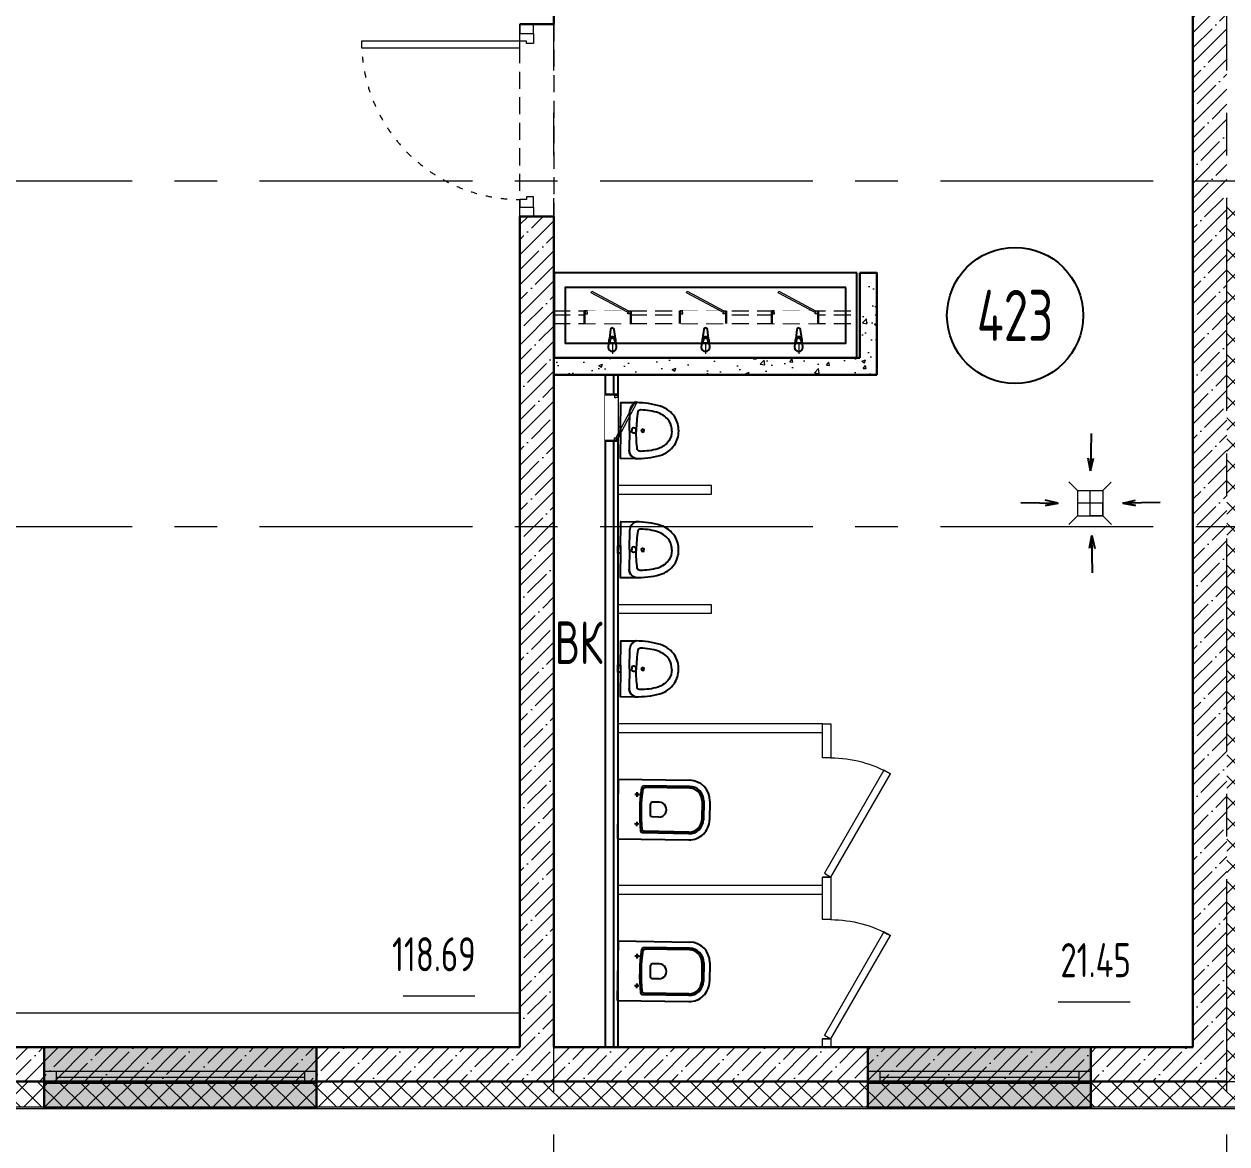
# Model space of a CAD drawing. Header units: millimetres. Extents: x -265044 to 366616, y 0 to 292181.
# Drawn here: x 209063 to 216131, y 61088 to 67667 of the extents above; entities that cross this region are included whole.
import ezdxf
from ezdxf import colors
from ezdxf.entities.mleader import LeaderData, LeaderLine
from ezdxf.enums import TextEntityAlignment as Align
from ezdxf.math import Vec2, Vec3

# ---------------------------------------------------------------- set-up
doc = ezdxf.new("R2010")
doc.units = ezdxf.units.MM
doc.header["$MEASUREMENT"] = 0
doc.set_wipeout_variables(frame=1)
for name, pattern in [('ACAD_ISO03W100', [30, 12, -18]), ('ADSK_Штриховая_ш2 п1', [3, 2, -1]), ('CENTER', [2, 1.25, -0.25, 0.25, -0.25])]:
    doc.linetypes.add(name, pattern=pattern)
doc.layers.get('0').update_dxf_attribs({"color": 250, "lineweight": 9})
for name, color, linetype, lineweight in [('_TEXT', 189, 'Continuous', 30), ('АР_Двери', 5, 'Continuous', 18), ('АР_Маркер экспликации', 239, 'Continuous', 13), ('АР_Навесной фасад', 5, 'Continuous', 5), ('АР_Номер помещения', 1, 'Continuous', 25), ('АР_Окна БЛОК', 250, 'Continuous', 13), ('АР_Оси', 193, 'Continuous', 9), ('АР_Отметки', 250, 'Continuous', 15), ('АР_Перегородки газоблок', 165, 'Continuous', 30), ('АР_Перегородки газоблок_Штрих', 165, 'Continuous', 5), ('АР_Перегородки сантехнические', 216, 'Continuous', 9), ('АР_Подоконники', 163, 'Continuous', 9), ('АР_Помещения_площадь', 19, 'Continuous', 9), ('АР_Сущ Несущая стена', 202, 'Continuous', 30), ('АР_тонкая линия', 250, 'Continuous', 0), ('АР_Утеплитель', 250, 'Continuous', 9), ('АР_Штриховка монолит', 250, 'Continuous', 9)]:
    doc.layers.add(name, color=color, linetype=linetype, lineweight=lineweight)
for name, color, linetype in [('АР_Отверстия', 251, 'Continuous'), ('ТХ_ВК_оборуд.ТХ', 250, 'Continuous'), ('ТХ_ВК_трапы', 5, 'Continuous'), ('ТХ_сантехника', 253, 'Continuous')]:
    doc.layers.add(name, color=color, linetype=linetype)
doc.styles.add('ICOCPEUR', font='isocpeur.ttf')
doc.styles.add('ISOCPEUR', font='isocpeur.ttf', dxfattribs={"width": 0.7})
doc.styles.get("Standard").update_dxf_attribs({"font": 'isocpeur.ttf'})

# ---------------------------------------------------------------- blocks, each defined once
blk = doc.blocks.new('*U15')
at = {"color": 8}
for p, q in [((0, 0), (0, -50)), ((700, 0), (700, -50))]:
    blk.add_line(p, q, dxfattribs=at)
blk.add_lwpolyline([(0, 0), (606.2, 350), (628.1, 312.1), (21.9, -37.9)], close=True, dxfattribs=at)
blk.add_arc((0, 0), 700, 0, 30, dxfattribs=at)
blk = doc.blocks.new('*U1037')
at = {"color": 8}
blk.add_lwpolyline([(-100, 80), (-100, 1010), (-140, 1010), (-140, 80)], close=True, dxfattribs=at)
for points in [[(-1130, 0), (-1130, 80), (-1075, 80), (-1075, 0), (-1130, 0)], [(-1075, 80), (-1075, 0), (-1015, 0), (-1015, 40), (-1030, 40), (-1030, 80), (-1075, 80)], [(-55, 80), (-55, 0), (-115, 0), (-115, 40), (-100, 40), (-100, 80), (-55, 80)], [(0, 0), (0, 80), (-55, 80), (-55, 0), (0, 0)]]:
    blk.add_lwpolyline(points, dxfattribs=at)
at = {"color": 8, "linetype": 'ACAD_ISO03W100', "ltscale": 3}
blk.add_arc((-100, 80), 930, 90, 180, dxfattribs=at)
blk = doc.blocks.new('*U371')
h = blk.add_hatch(color=8)
h.dxf.hatch_style = 1
h.paths.add_polyline_path([(-1600, -140), (0, -140), (0, 220), (-1600, 220)])
at = {"color": 8, "lineweight": 30}
for p, q in [((-1600, -140), (-1600, 220)), ((0, -140), (0, 220))]:
    blk.add_line(p, q, dxfattribs=at)
at = {"color": 8}
for p, q in [((0, 220), (-1600, 220)), ((-1600, 70), (0, 70)), ((-1600, 0), (0, 0)), ((-1530, 0), (-1530, 70)), ((-1530, 35), (-70, 35)), ((-70, 0), (-70, 70)), ((-1600, -140), (0, -140)), ((-1600, -140), (-1600, -140)), ((-1600, -140), (-1600, -140)), ((0, -140), (0, -140)), ((0, -140), (0, -140))]:
    blk.add_line(p, q, dxfattribs=at)
blk = doc.blocks.new('*U372')
h = blk.add_hatch(color=8)
h.dxf.hatch_style = 1
h.paths.add_polyline_path([(-1310, -140), (0, -140), (0, 220), (-1310, 220)])
at = {"color": 8, "lineweight": 30}
for p, q in [((-1310, -140), (-1310, 220)), ((0, -140), (0, 220))]:
    blk.add_line(p, q, dxfattribs=at)
at = {"color": 8}
for p, q in [((0, 220), (-1310, 220)), ((-1310, 70), (0, 70)), ((-1310, 0), (0, 0)), ((-1240, 0), (-1240, 70)), ((-1240, 35), (-70, 35)), ((-70, 0), (-70, 70)), ((-1310, -140), (0, -140)), ((-1310, -140), (-1310, -140)), ((-1310, -140), (-1310, -140)), ((0, -140), (0, -140)), ((0, -140), (0, -140))]:
    blk.add_line(p, q, dxfattribs=at)
blk = doc.blocks.new('*U193')
at = {"layer": 'АР_Номер помещения', "color": 8}
blk.add_circle((-15880.9, -582.8), 400, dxfattribs=at)
at = {"layer": 'АР_Помещения_площадь', "color": 8}
blk.add_line((-14317.1, -8752.4), (-14739.4, -8752.4), dxfattribs=at)
at = {"color": 8, "style": 'ISOCPEUR', "width": 0.7, "flags": 1}
blk.add_attdef('КАТЕГОРИЯ', (-499.2, -2092.2), '', height=250, dxfattribs=at)
at = {"layer": 'АР_Номер помещения', "color": 8, "style": 'ISOCPEUR', "width": 0.7}
blk.add_attdef('НОМЕР_ПОМЕЩЕНИЯ', text='', height=300, dxfattribs=at).set_placement((-15880.9, -582.8), align=Align.MIDDLE_CENTER)
at = {"layer": 'АР_Помещения_площадь', "color": 8, "lineweight": 30, "width": 0.7, "flags": 104}
blk.add_attdef('ИМЯ_ПОМЕЩЕНИЯ', text='', height=100, dxfattribs=at).set_placement((157.6, 1217.1), align=Align.MIDDLE_CENTER)
at = {"layer": 'АР_Помещения_площадь', "color": 8, "style": 'ISOCPEUR', "width": 0.7}
blk.add_attdef('ПЛОЩАДЬ_ПОМЕЩЕНИЯ', text='', height=200, dxfattribs=at).set_placement((-14312.2, -8505.9), align=Align.MIDDLE_RIGHT)
blk = doc.blocks.new('*U178')
at = {"layer": 'АР_Номер помещения', "color": 8}
blk.add_circle((-15677.8, 4216.1), 400, dxfattribs=at)
at = {"layer": 'АР_Помещения_площадь', "color": 8}
blk.add_line((-15002.2, 182.1), (-15424.6, 182.1), dxfattribs=at)
at = {"color": 8, "style": 'ISOCPEUR', "width": 0.7, "flags": 1}
blk.add_attdef('КАТЕГОРИЯ', (-499.2, -2092.2), '', height=250, dxfattribs=at)
at = {"layer": 'АР_Номер помещения', "color": 8, "style": 'ISOCPEUR', "width": 0.7}
blk.add_attdef('НОМЕР_ПОМЕЩЕНИЯ', text='', height=300, dxfattribs=at).set_placement((-15677.8, 4216.1), align=Align.MIDDLE_CENTER)
at = {"layer": 'АР_Помещения_площадь', "color": 8, "lineweight": 30, "width": 0.7, "flags": 104}
blk.add_attdef('ИМЯ_ПОМЕЩЕНИЯ', text='', height=100, dxfattribs=at).set_placement((157.6, 1217.1), align=Align.MIDDLE_CENTER)
at = {"layer": 'АР_Помещения_площадь', "color": 8, "style": 'ISOCPEUR', "width": 0.7}
blk.add_attdef('ПЛОЩАДЬ_ПОМЕЩЕНИЯ', text='', height=200, dxfattribs=at).set_placement((-14997.3, 428.6), align=Align.MIDDLE_RIGHT)
blk = doc.blocks.new('_DotSmall')
at = {"color": 8, "linetype": 'ByBlock', "const_width": 0.5}
blk.add_lwpolyline([(-0.0625, 0, 1), (0.0625, 0, 1)], format="xyb", close=True, dxfattribs=at)
blk = doc.blocks.new('Из_буфера31843')
at = {"color": 8}
for p, q in [((365.8, 166.1), (359.2, 113.1)), ((394.6, 113.1), (388, 166.1)), ((915.8, 166.1), (909.2, 113.1)), ((944.6, 113.1), (938, 166.1)), ((1465.7, 166.1), (1459.1, 113.1)), ((1494.5, 113.1), (1487.9, 166.1)), ((355.9, 103.6), (351.9, 61.7)), ((363.3, 86.6), (363.3, 101.5)), ((390.5, 86.6), (363.3, 86.6)), ((390.5, 101.5), (390.5, 86.6)), ((401.9, 61.7), (397.9, 103.6)), ((905.9, 103.6), (901.9, 61.7)), ((913.3, 86.6), (913.3, 101.5)), ((940.5, 86.6), (913.3, 86.6)), ((940.5, 101.5), (940.5, 86.6)), ((951.9, 61.7), (947.9, 103.6)), ((1455.8, 103.6), (1451.8, 61.7)), ((1463.2, 86.6), (1463.2, 101.5)), ((1490.4, 86.6), (1463.2, 86.6)), ((1490.4, 101.5), (1490.4, 86.6)), ((1501.8, 61.7), (1497.8, 103.6))]:
    blk.add_line(p, q, dxfattribs=at)
at = {"color": 8, "lineweight": 13, "ltscale": 500}
for p, q in [((376.9, 85), (376.9, 22.5)), ((926.9, 85), (926.9, 22.5)), ((1476.9, 85), (1476.9, 22.5))]:
    blk.add_line(p, q, dxfattribs=at)
at = {"color": 8}
for points in [[(1819.9, 500), (33.9, 500), (33.9, 0), (1819.9, 0)], [(1754.9, 415), (98.9, 415), (98.9, 85), (1754.9, 85)]]:
    blk.add_lwpolyline(points, close=True, dxfattribs=at)
for centre, major_axis, start_param, end_param in [((376.9, 164.7), (-7.91, 7.91), 4.051589, 6.943986), ((926.9, 164.7), (-7.91, 7.91), 4.051589, 6.943986), ((1476.8, 164.7), (-7.91, 7.91), 4.051589, 6.943986), ((376.9, 101.7), (-14.9, -14.9), -1.35736, -0.875625), ((376.9, 101.7), (-14.9, 14.9), 4.498953, 6.496621), ((376.9, 101.5), (-9.62, 9.62), 3.926991, 7.068583), ((376.9, 101.7), (-14.9, 14.9), 4.017217, 4.498953), ((926.9, 101.7), (-14.9, -14.9), -1.35736, -0.875625), ((926.9, 101.7), (-14.9, 14.9), 4.498953, 6.496621), ((926.9, 101.5), (-9.62, 9.62), 3.926991, 7.068583), ((926.9, 101.7), (-14.9, 14.9), 4.017217, 4.498953), ((1476.8, 101.7), (-14.9, -14.9), -1.35736, -0.875625), ((1476.8, 101.7), (-14.9, 14.9), 4.498953, 6.496621), ((1476.8, 101.5), (-9.62, 9.62), 3.926991, 7.068583), ((1476.8, 101.7), (-14.9, 14.9), 4.017217, 4.498953), ((376.9, 61.7), (-17.7, -17.7), -0.785398, 2.356194), ((926.9, 61.7), (-17.7, -17.7), -0.785398, 2.356194), ((1476.8, 61.7), (-17.7, -17.7), -0.785398, 2.356194)]:
    blk.add_ellipse(centre, major_axis=major_axis, ratio=1, start_param=start_param, end_param=end_param, dxfattribs=at)
blk = doc.blocks.new('Писуар')
at = {"color": 8}
for points in [[(0, 52.9), (116.5, 52.9, 0.328868), (164.1, 90, 0.066999), (144.5, 233.5, 0.172209), (82.4, 318.1, 0.143285), (0, 342, 0.143285), (-82.4, 318.1, 0.172209), (-144.5, 233.5, 0.066999), (-164.1, 90)], [(-58.2, 285.9, 0.137396), (-105.9, 222.3)], [(58.2, 285.9, -0.137396), (105.9, 222.3)], [(-164.1, 90, 0.328868), (-116.5, 52.9, 8)], [(0, 92.6, 0.419996), (-15.9, 76.8, 0.151492), (-10.6, 66.2), (0, 66.2)], [(0, 92.6, -0.419996), (15.9, 76.8, -0.151492), (10.6, 66.2), (0, 66.2)]]:
    blk.add_lwpolyline(points, format="xyb", dxfattribs=at)
for points in [[(0, 0), (-164.1, 0), (-164.1, 90)], [(0, 0), (164.1, 0), (164.1, 90)], [(0, 52.9), (-116.5, 52.9)]]:
    blk.add_lwpolyline(points, dxfattribs=at)
blk.add_lwpolyline([(-21.2, 0), (21.2, 0), (21.2, -15.9), (-21.2, -15.9)], close=True, dxfattribs=at)
for centre, radius, start, end in [((0, 187.1), 114.7, 90, 120.51024), ((282.3, 110.1), 404.1, 163.87115, 178.96926), ((2.6, 912.1), 819.4, 262.01576, 269.81492)]:
    blk.add_arc(centre, radius, start, end, dxfattribs=at)
at = {"color": 8, "extrusion": (0, 0, -1)}
for centre, radius, start, end in [((0, 187.1), 114.7, 90, 120.51024), ((282.3, 110.1), 404.1, 163.87115, 178.96926), ((2.6, 912.1), 819.4, 262.01576, 269.81492)]:
    blk.add_arc(centre, radius, start, end, dxfattribs=at)
at = {"color": 8}
for points, start_tangent, end_tangent in [([(-121.7, 117.4), (-111.2, 100.6)], (0.014037, -0.999901), (0.974129, -0.225992)), ([(121.7, 117.4), (111.2, 100.6)], (-0.014037, -0.999901), (-0.974129, -0.225992))]:
    blk.add_spline(points, degree=3, dxfattribs=dict(at, start_tangent=start_tangent, end_tangent=end_tangent))
for points in [[(-10.6, 132.4), (-10.6, 137.6), (-5.3, 137.6), (0, 137.6)], [(0, 121.8), (-5.3, 121.8), (-10.6, 127.1), (-10.6, 132.4)], [(10.6, 132.4), (10.6, 137.6), (5.3, 137.6), (0, 137.6)], [(0, 121.8), (5.3, 121.8), (10.6, 127.1), (10.6, 132.4)], [(164.1, 90), (158.8, 68.8), (137.6, 52.9), (116.5, 52.9)]]:
    blk.add_open_spline(points, degree=3, dxfattribs=at)
blk = doc.blocks.new('унитаз поликлиники')
at = {"color": 8}
for p, q in [((0, 175), (0, -175)), ((0, 175), (420, 175)), ((125.6, 86.7), (99.5, 86.7)), ((112.4, 73.1), (112.4, 100.2)), ((420, 138.7), (149.6, 138.7)), ((420, 129), (156.8, 128.7)), ((191.9, -33.7), (191.9, 33.7)), ((242.4, 43.7), (201.9, 43.7)), ((494, 57.1), (494, -57.1)), ((504, 55), (504, -55)), ((540, 55), (540, -55)), ((242.4, -43.7), (201.9, -43.7)), ((125.5, -86.5), (99.4, -86.5)), ((112.3, -73), (112.3, -100.1)), ((420, -139), (147.9, -138.7)), ((420, -129), (155.2, -128.7)), ((0, -175), (420, -175))]:
    blk.add_line(p, q, dxfattribs=at)
for centre, radius, start, end in [((420, 55), 120, 0, 90), ((420.5, 55.2), 83.5, 359.86187, 90.33349), ((420, 55), 74, 0, 90), ((242.4, 0), 43.7, 270, 90), ((420, -55), 120, 270, 0), ((420, -55), 84, 270, 0), ((420, -55), 74, 270, 358.40182)]:
    blk.add_arc(centre, radius, start, end, dxfattribs=at)
at = {"color": 8, "extrusion": (0, 0, -1)}
for centre, major_axis, ratio, start_param, end_param in [((112.4, 86.8), (3.55, 3.55), 1, 5.504025, 11.78721), ((1158.1, 0), (-731, -726.4), 0.993775, 0.659849, 0.910919), ((984.1, 0), (-23.4, -941.4), 0.89728, 1.422258, 1.677847), ((149.5, 127.3), (-5.6, -10.5), 0.821373, 1.269211, 2.570669), ((154.4, 119.8), (-5.61, -7.72), 0.798093, 1.232924, 2.686723), ((201.9, -33.5), (4.12, -9.49), 0.964797, 0.42926, 1.943413), ((147.9, -127.5), (5.4, -10.4), 0.836443, 0.56114, 1.877577), ((155.2, -117.5), (5.3, -10.4), 0.842984, 0.549902, 1.8819)]:
    blk.add_ellipse(centre, major_axis=major_axis, ratio=ratio, start_param=start_param, end_param=end_param, dxfattribs=at)
at = {"color": 8}
for centre, major_axis, ratio, start_param, end_param in [((201.9, 33.5), (4.12, 9.49), 0.964797, 0.42926, 1.943413), ((112.3, -86.6), (3.54, -3.55), 1, 5.504025, 11.78721)]:
    blk.add_ellipse(centre, major_axis=major_axis, ratio=ratio, start_param=start_param, end_param=end_param, dxfattribs=at)
blk = doc.blocks.new('A$C3079c8b3')
at = {"layer": 'АР_Перегородки газоблок', "color": 8, "lineweight": 25, "ltscale": 100}
for points in [[(300.7, -12974.6), (300.7, -16924.6)], [(350.7, -12974.6), (350.7, -16924.6)], [(375.7, -12974.6), (375.7, -16924.6)]]:
    blk.add_lwpolyline(points, dxfattribs=at)
blk = doc.blocks.new('Трап ТХ')
at = {"layer": 'ТХ_ВК_трапы', "color": 8, "lineweight": 0}
for p, q in [((305243.2, -196674.3), (305292.9, -196724.5)), ((305491.2, -196675.5), (305442.2, -196724.5)), ((305292.9, -196724.5), (305292.9, -196874.5)), ((305292.9, -196724.5), (305442.2, -196724.5)), ((305367.6, -196874.5), (305367.6, -196724.5)), ((305442.2, -196724.5), (305442.2, -196874.5)), ((305442.2, -196799.5), (305292.9, -196799.5)), ((305442.2, -196874.5), (305442.2, -196799.5)), ((305243.2, -196924.3), (305292.9, -196874.5)), ((305292.9, -196874.5), (305442.2, -196874.5)), ((305442.2, -196874.5), (305367.6, -196874.5)), ((305493.2, -196925.5), (305442.2, -196874.5))]:
    blk.add_line(p, q, dxfattribs=at)
blk = doc.blocks.new('A$C985b353d')
at = {"layer": 'ТХ_ВК_трапы', "color": 8, "ltscale": 100}
for p, q in [((6.4, 408.7), (2.2, 189.2)), ((2.2, 189.2), (-11.2, 263.5)), ((-11.2, 263.5), (2.2, 189.2)), ((2.2, 189.2), (19.8, 264.3)), ((-407.4, 3.3), (-187.9, -0.9)), ((-187.9, -0.9), (-263, 16.7)), ((192.3, -0.9), (267.4, 16.7)), ((411.8, 3.3), (192.3, -0.9)), ((-187.9, -0.9), (-262.2, -14.3)), ((-262.2, -14.3), (-187.9, -0.9)), ((192.3, -0.9), (266.6, -14.3)), ((266.6, -14.3), (192.3, -0.9)), ((9.7, -190.8), (-3.8, -265.2)), ((-3.8, -265.2), (9.7, -190.8)), ((13.8, -410.3), (9.7, -190.8)), ((9.7, -190.8), (27.3, -265.9))]:
    blk.add_line(p, q, dxfattribs=at)
blk = doc.blocks.new('*U1544')
at = {"color": 8}
blk.add_wipeout([(-565, 60), (445, 60), (445, -218), (-565, -218)], dxfattribs=at)
for p, q in [((-530, 60), (-565, 60)), ((-550, 60), (-550, -10)), ((-550, -10), (-550, 60)), ((-510, 60), (-530, 60)), ((-510, 20), (-510, 60)), ((-500, 20), (-510, 20)), ((-500, -10), (-500, 20)), ((380, -10), (380, 20)), ((380, 20), (390, 20)), ((390, 20), (390, 60)), ((390, 60), (410, 60)), ((410, 60), (445, 60)), ((430, 60), (430, -10)), ((430, -10), (430, 60)), ((-565, -10), (-530, -10)), ((-530, -10), (-500, -10)), ((410, -10), (380, -10)), ((445, -10), (410, -10))]:
    blk.add_line(p, q, dxfattribs=at)
at = {"color": 8, "lineweight": 30}
for p, q in [((-565, 60), (-565, -218)), ((445, 60), (445, -218))]:
    blk.add_line(p, q, dxfattribs=at)
at = {"color": 8}
blk.add_lwpolyline([(389, 60), (370, 25), (-424, 448), (-406, 483)], close=True, dxfattribs=at)

msp = doc.modelspace()

# ---------------------------------------------------------------- hatches: boundary and pattern name
at = {"layer": 'АР_Перегородки газоблок_Штрих', "ltscale": 100}
h = msp.add_hatch(dxfattribs=at)
h.set_pattern_fill('AR-CONC', color=8, scale=30)
h.set_pattern_definition([(50, (0, 0), (215.17805, -18.82564), [22.5, -247.5]), (355, (0, 0), (-41.6254, 225.65764), [18, -198]), (100.45144, (17.93, -1.57), (173.55265, 206.832), [19.12206, -210.34263]), (46.1842, (0, 60), (320.1724, -49.65578), [33.75, -371.25]), (96.63564, (26.68, 55.86), (280.3986, 292.2356), [28.6831, -315.51413]), (351.18416, (0, 60), (280.3986, 292.2356), [27, -297]), (21, (30, 45), (179.07212, -120.78567), [22.5, -247.5]), (326, (30, 45), (72.9946, 217.54501), [18, -198]), (71.45144, (44.92, 34.93), (252.06671, 96.75935), [19.12206, -210.34263]), (37.5, (0, 0), (3.647957, 99.868156), [0, -195.6, 0, -201, 0, -198.75]), (7.5, (0, 0), (78.92086, 118.323514), [0, -114.6, 0, -191.1, 0, -75.75]), (327.5, (-66.9, 0), (160.14673, -6.766462), [0, -75, 0, -234, 0, -310.5]), (317.5, (-96.9, 0), (174.95585, 30.031495), [0, -97.5, 0, -155.4, 0, -220.5])])
h.paths.add_polyline_path([(214073.4, 66205.7), (213973.4, 66205.7), (213973.4, 65705.7), (212175.6, 65705.7), (212175.6, 65605.7), (212476.3, 65605.7), (212476.3, 65605.7), (212576.3, 65605.7), (212576.3, 65605.7), (214073.4, 65605.7)])
at = {"layer": 'АР_Утеплитель', "ltscale": 100}
h = msp.add_hatch(dxfattribs=at)
h.set_pattern_fill('ANSI37', color=8, scale=700)
h.set_pattern_definition([(45, (-750086.02, 104359.21), (-61.871843, 61.871843), []), (135, (-750086.02, 104359.21), (-61.871843, -61.871843), [])])
h.paths.add_polyline_path([(194910.6, 64815.7), (201260.6, 64815.7), (201260.6, 82685.7), (206900.4, 82685.7), (206900.4, 82835.7), (201110.6, 82835.7), (201110.6, 64965.7), (194760.6, 64965.7), (194760.6, 54955.7), (208160.6, 54955.7), (208160.6, 61305.7), (216280.6, 61305.7), (216280.6, 66495.7), (224548, 66495.7), (224548, 66245.7), (224698, 66245.7), (224698, 66645.7), (216130.6, 66645.7), (216130.6, 61455.7), (208010.6, 61455.7), (208010.6, 55105.7), (194910.6, 55105.7)])
at = {"layer": 'АР_Штриховка монолит', "ltscale": 100}
h = msp.add_hatch(dxfattribs=at)
h.set_pattern_fill('ANSI35', color=8, scale=500)
h.paths.add_polyline_path([(216130.6, 66645.7), (216130.6, 66845.7), (216130.6, 70995.7), (216630.6, 70995.7), (216630.6, 71195.7), (216130.6, 71195.7), (216130.6, 71983.2), (215930.6, 71983.2), (215930.6, 61655.7), (215930.6, 61455.7), (216130.6, 61455.7)])
h = msp.add_hatch(dxfattribs=at)
h.set_pattern_fill('ANSI35', color=8, scale=500)
h.paths.add_polyline_path([(215930.6, 61655.7), (212175.6, 61655.7), (212175.6, 66536.8), (211975.6, 66536.8), (211975.6, 61655.7), (208035.6, 61655.7), (208035.6, 61455.7), (215930.6, 61455.7)])

# ---------------------------------------------------------------- linework, layer by layer
at = {"layer": 'АР_Навесной фасад', "color": 8, "ltscale": 100}
for p, q in [((208160.6, 61305.7), (216280.6, 61305.7)), ((208170.6, 61295.7), (216290.6, 61295.7))]:
    msp.add_line(p, q, dxfattribs=at)
at = {"layer": 'АР_Оси', "color": 8, "linetype": 'CENTER', "ltscale": 1000}
for p, q in [((212175.6, 53394.4), (212175.6, 87701.9)), ((216130.6, 53394.4), (216130.6, 71998.2)), ((182446.9, 66745.7), (266044, 66745.7)), ((182446.9, 64715.7), (266044, 64715.7)), ((182446.9, 61455.7), (266044, 61455.7))]:
    msp.add_line(p, q, dxfattribs=at)
at = {"layer": 'АР_Перегородки газоблок', "color": 8, "ltscale": 100}
for points in [[(214073.4, 65605.7), (214073.4, 66205.7), (213973.4, 66205.7)], [(213973.4, 65705.7), (213973.4, 66205.7)], [(212175.6, 65705.7), (213973.4, 65705.7)], [(212476.3, 65605.7), (212175.6, 65605.7)], [(214073.4, 65605.7), (212476.3, 65605.7)]]:
    msp.add_lwpolyline(points, dxfattribs=at)
at = {"layer": 'АР_Перегородки сантехнические', "color": 8, "lineweight": 0}
for points in [[(212551, 64955.8), (212551, 64905.8), (213101.3, 64905.7), (213101.3, 64955.7)], [(212551.1, 64255.7), (212551.1, 64205.7), (213101.4, 64205.6), (213101.4, 64255.6)], [(212551.2, 63555.6), (212551.2, 63505.6), (213753.2, 63505.7), (213753.2, 63555.7)], [(213803.2, 63356), (213753.2, 63356), (213753.2, 63555.7), (213803.2, 63555.7)], [(213803.2, 62405.7), (213753.2, 62405.7), (213753.2, 62656), (213803.2, 62656)], [(212551.3, 62605.6), (212551.3, 62555.6), (213753.2, 62555.7), (213753.2, 62605.7)], [(213803.2, 61655.7), (213753.2, 61655.7), (213753.2, 61705.7), (213803.2, 61705.7)]]:
    msp.add_lwpolyline(points, close=True, dxfattribs=at)
at = {"layer": 'АР_Подоконники', "color": 8, "ltscale": 100}
msp.add_line((211975.6, 61855.7), (208035.6, 61855.7), dxfattribs=at)
at = {"layer": 'АР_Сущ Несущая стена', "color": 8, "ltscale": 100}
for p, q in [((215930.6, 71998.2), (215930.6, 61655.7)), ((212175.6, 71908.2), (212175.6, 67666.8)), ((211975.6, 67666.8), (212175.6, 67666.8)), ((211975.6, 66536.8), (211975.6, 61655.7)), ((211975.6, 66536.8), (212175.6, 66536.8)), ((212175.6, 66536.8), (212175.6, 61655.7)), ((208035.6, 61655.7), (211975.6, 61655.7)), ((212175.6, 61655.7), (215930.6, 61655.7)), ((208010.6, 61455.7), (216130.6, 61455.7))]:
    msp.add_line(p, q, dxfattribs=at)
at = {"layer": 'АР_тонкая линия', "color": 8, "linetype": 'ADSK_Штриховая_ш2 п1', "ltscale": 50}
for p, q in [((211975.6, 66536.8), (211975.6, 67666.8)), ((212175.6, 67666.8), (212175.6, 66536.8))]:
    msp.add_line(p, q, dxfattribs=at)
for points in [[(212171.2, 65982.8), (213973.4, 65982.8)], [(212171.2, 65957.8), (213973.4, 65957.8)], [(212171.2, 65907.8), (213973.4, 65907.8)]]:
    msp.add_lwpolyline(points, dxfattribs=at)

# ---------------------------------------------------------------- block references
at = {"layer": '_TEXT', "color": 8, "ltscale": 500}
msp.add_blockref('A$C3079c8b3', (212175.6, 78580.3), dxfattribs=at)
at = {"layer": 'АР_Двери', "color": 8, "rotation": 90.00000000000001}
msp.add_blockref('*U1037', (212055.6, 67666.8), dxfattribs=at)
at = {"layer": 'АР_Двери', "color": 8, "lineweight": 30, "xscale": -1, "rotation": 270}
for p in [(213803.2, 62656), (213803.2, 61705.7)]:
    msp.add_blockref('*U15', p, dxfattribs=at)
at = {"layer": 'АР_Маркер экспликации', "color": 8}
ref = msp.add_blockref('*U193', (226028.8, 70708.2), dxfattribs=at)
ref.add_attrib('НОМЕР_ПОМЕЩЕНИЯ', '420', dxfattribs={"layer": 'АР_Номер помещения', "color": 8, "height": 300, "style": 'ISOCPEUR', "width": 0.7}).set_placement((210147.9, 70125.4), align=Align.MIDDLE_CENTER)
ref.add_attrib('ПЛОЩАДЬ_ПОМЕЩЕНИЯ', '118.69', dxfattribs={"layer": 'АР_Помещения_площадь', "color": 8, "height": 200, "style": 'ISOCPEUR', "width": 0.7}).set_placement((211716.6, 62202.3), align=Align.MIDDLE_RIGHT)
ref = msp.add_blockref('*U178', (230563.5, 61739.1), dxfattribs=at)
ref.add_attrib('НОМЕР_ПОМЕЩЕНИЯ', '423', dxfattribs={"layer": 'АР_Номер помещения', "color": 8, "height": 300, "style": 'ISOCPEUR', "width": 0.7}).set_placement((214885.7, 65955.2), align=Align.MIDDLE_CENTER)
ref.add_attrib('ПЛОЩАДЬ_ПОМЕЩЕНИЯ', '21.45', dxfattribs={"layer": 'АР_Помещения_площадь', "color": 8, "height": 200, "style": 'ISOCPEUR', "width": 0.7}).set_placement((215566.2, 62167.8), align=Align.MIDDLE_RIGHT)
at = {"layer": 'АР_Окна БЛОК', "color": 8, "xscale": -1, "rotation": 180}
for name, p in [('*U371', (210780.6, 61515.7)), ('*U372', (215330.6, 61515.7))]:
    msp.add_blockref(name, p, dxfattribs=at)
at = {"layer": 'АР_тонкая линия', "color": 8, "ltscale": 500}
msp.add_blockref('A$C985b353d', (215326.4, 64852.6), dxfattribs=at)
at = {"layer": 'ТХ_ВК_оборуд.ТХ', "color": 8}
msp.add_blockref('Трап ТХ', (-90041.2, 261652.1), dxfattribs=at)
at = {"layer": 'ТХ_сантехника', "color": 8, "xscale": 0.9954344748001746, "yscale": 0.9954344748001746, "zscale": 0.9954344748001746}
msp.add_blockref('Из_буфера31843', (212144.4, 65707), dxfattribs=at)
at = {"layer": 'ТХ_сантехника', "color": 8, "ltscale": 100, "rotation": 269.1248415622985}
for p in [(212567.1, 65280.3), (212567, 64580.4), (212566.9, 63880.4)]:
    msp.add_blockref('Писуар', p, dxfattribs=at)
at = {"layer": 'ТХ_сантехника', "color": 8, "rotation": 359.1248415622985}
for p in [(212551.4, 63055.7), (212551.2, 62105.7)]:
    msp.add_blockref('унитаз поликлиники', p, dxfattribs=at)

# ---------------------------------------------------------------- texts
at = {"layer": 'АР_Отверстия', "color": 8, "ltscale": 100, "insert": (212321.2, 64032.4), "char_height": 250, "attachment_point": 5, "line_spacing_factor": 0.7, "style": 'ICOCPEUR'}
msp.add_mtext('\\A1;{\\W0.7;ВК}', dxfattribs=at)

# ---------------------------------------------------------------- leaders
at = {"layer": 'АР_Отметки', "color": 8}
ml = msp.add_multileader_mtext('Standard', dxfattribs=at)
ml.set_content('Л.4', color=8, style='ISOCPEUR')
ml.set_leader_properties(color=8, linetype='Continuous', lineweight=-1)
ml.set_arrow_properties(name='DOTSMALL')
ml.build(insert=Vec2(0, 0))
ml.multileader.update_dxf_attribs({"has_text_frame": 1, "text_left_attachment_type": 4, "text_right_attachment_type": 4, "dogleg_length": 100, "arrow_head_size": 180})
ctx = ml.context
ctx.base_point, ctx.char_height, ctx.arrow_head_size, ctx.landing_gap_size, ctx.plane_origin = Vec3(219850.4, 129601.6), 250, 180, 50, Vec3(247234.1, 117978.5)
ctx.left_attachment, ctx.right_attachment = 4, 4
notes = []
notes.append((ctx, [(0, (0, 0, 0), (0, 0), (1, 0), 1, [])]))
ctx.mtext.insert, ctx.mtext.width, ctx.mtext.line_spacing_style, ctx.mtext.flow_direction = Vec3(219900.4, 129934.9), 852.697, 2, 5
ml = msp.add_multileader_mtext('Standard', dxfattribs=at)
ml.set_content('+11,550', color=8, style='ISOCPEUR')
ml.set_leader_properties(color=8, linetype='Continuous', lineweight=-1)
ml.set_arrow_properties(name='DOTSMALL')
ml.build(insert=Vec2(0, 0))
ml.multileader.update_dxf_attribs({"has_text_frame": 1, "text_left_attachment_type": 4, "text_right_attachment_type": 4, "dogleg_length": 100, "arrow_head_size": 180})
ctx = ml.context
ctx.base_point, ctx.char_height, ctx.arrow_head_size, ctx.landing_gap_size, ctx.plane_origin = Vec3(219245.9, 128951.2), 250, 180, 50, Vec3(217084.7, 128360)
ctx.left_attachment, ctx.right_attachment = 4, 4
notes.append((ctx, [(0, (0, 0, 0), (0, 0), (1, 0), 1, [])]))
ctx.mtext.insert, ctx.mtext.width, ctx.mtext.line_spacing_style, ctx.mtext.flow_direction = Vec3(219295.9, 129284.5), 852.697, 2, 5
ml = msp.add_multileader_mtext('Standard', dxfattribs=at)
ml.set_content('+11,550', color=8, style='ISOCPEUR')
ml.set_leader_properties(color=8, linetype='Continuous', lineweight=-1)
ml.set_arrow_properties(name='DOTSMALL')
ml.build(insert=Vec2(0, 0))
ml.multileader.update_dxf_attribs({"has_text_frame": 1, "text_left_attachment_type": 4, "text_right_attachment_type": 4, "dogleg_length": 100, "arrow_head_size": 180})
ctx = ml.context
ctx.base_point, ctx.char_height, ctx.arrow_head_size, ctx.landing_gap_size, ctx.plane_origin = Vec3(219245.9, 128951.2), 250, 180, 50, Vec3(217084.7, 128360)
ctx.left_attachment, ctx.right_attachment = 4, 4
notes.append((ctx, [(0, (0, 0, 0), (0, 0), (1, 0), 1, [])]))
ctx.mtext.insert, ctx.mtext.width, ctx.mtext.line_spacing_style, ctx.mtext.flow_direction = Vec3(219295.9, 129284.5), 852.697, 2, 5
ml = msp.add_multileader_mtext('Standard', dxfattribs=at)
ml.set_content('+13,200', color=8, style='ISOCPEUR')
ml.set_leader_properties(color=8, linetype='Continuous', lineweight=-1)
ml.set_arrow_properties(name='DOTSMALL')
ml.build(insert=Vec2(0, 0))
ml.multileader.update_dxf_attribs({"has_text_frame": 1, "text_left_attachment_type": 4, "text_right_attachment_type": 4, "dogleg_length": 100, "arrow_head_size": 180})
ctx = ml.context
ctx.base_point, ctx.char_height, ctx.arrow_head_size, ctx.landing_gap_size, ctx.plane_origin = Vec3(224401.7, 128884.7), 250, 180, 50, Vec3(222084.7, 129105)
ctx.left_attachment, ctx.right_attachment = 4, 4
notes.append((ctx, [(0, (0, 0, 0), (0, 0), (1, 0), 1, [])]))
ctx.mtext.insert, ctx.mtext.width, ctx.mtext.line_spacing_style, ctx.mtext.flow_direction = Vec3(224451.7, 129218.1), 852.697, 2, 5
ml = msp.add_multileader_mtext('Standard', dxfattribs=at)
ml.set_content('+13,340', color=8, style='ISOCPEUR')
ml.set_leader_properties(color=8, linetype='Continuous', lineweight=-1)
ml.set_arrow_properties(name='DOTSMALL')
ml.build(insert=Vec2(0, 0))
ml.multileader.update_dxf_attribs({"has_text_frame": 1, "text_left_attachment_type": 4, "text_right_attachment_type": 4, "dogleg_length": 100, "arrow_head_size": 180})
ctx = ml.context
ctx.base_point, ctx.char_height, ctx.arrow_head_size, ctx.landing_gap_size, ctx.plane_origin = Vec3(224285.9, 127292.9), 250, 180, 50, Vec3(222767.1, 127587.8)
ctx.left_attachment, ctx.right_attachment = 4, 4
notes.append((ctx, [(0, (0, 0, 0), (0, 0), (1, 0), 1, [])]))
ctx.mtext.insert, ctx.mtext.width, ctx.mtext.line_spacing_style, ctx.mtext.flow_direction = Vec3(224335.9, 127626.3), 852.697, 2, 5
ml = msp.add_multileader_mtext('Standard', dxfattribs=at)
ml.set_content('+13,340', color=8, style='ISOCPEUR')
ml.set_leader_properties(color=8, linetype='Continuous', lineweight=-1)
ml.set_arrow_properties(name='DOTSMALL')
ml.build(insert=Vec2(0, 0))
ml.multileader.update_dxf_attribs({"has_text_frame": 1, "text_left_attachment_type": 4, "text_right_attachment_type": 4, "dogleg_length": 100, "arrow_head_size": 180})
ctx = ml.context
ctx.base_point, ctx.char_height, ctx.arrow_head_size, ctx.landing_gap_size, ctx.plane_origin = Vec3(213645.6, 97464), 250, 180, 50, Vec3(213564.2, 95753.3)
ctx.left_attachment, ctx.right_attachment = 4, 4
notes.append((ctx, [(0, (0, 0, 0), (0, 0), (1, 0), 1, [])]))
ctx.mtext.insert, ctx.mtext.width, ctx.mtext.defined_height, ctx.mtext.line_spacing_style, ctx.mtext.flow_direction = Vec3(213695.6, 97797.3), 696.035, 776.5, 2, 5
ml = msp.add_multileader_mtext('Standard', dxfattribs=at)
ml.set_content('+9,800', color=8, style='ISOCPEUR')
ml.set_leader_properties(color=8, linetype='Continuous', lineweight=-1)
ml.set_arrow_properties(name='DOTSMALL')
ml.build(insert=Vec2(0, 0))
ml.multileader.update_dxf_attribs({"has_text_frame": 1, "text_left_attachment_type": 4, "text_right_attachment_type": 4, "dogleg_length": 100, "arrow_head_size": 180})
ctx = ml.context
ctx.base_point, ctx.char_height, ctx.arrow_head_size, ctx.landing_gap_size, ctx.plane_origin = Vec3(211044.2, 81972.1), 250, 180, 50, Vec3(207895.2, 81040)
ctx.left_attachment, ctx.right_attachment = 4, 4
notes.append((ctx, [(0, (0, 0, 0), (0, 0), (1, 0), 1, [])]))
ctx.mtext.insert, ctx.mtext.width, ctx.mtext.line_spacing_style, ctx.mtext.flow_direction = Vec3(211094.2, 82305.4), 852.697, 2, 5
ml = msp.add_multileader_mtext('Standard', dxfattribs=at)
ml.set_content('+9,800', color=8, style='ISOCPEUR')
ml.set_leader_properties(color=8, linetype='Continuous', lineweight=-1)
ml.set_arrow_properties(name='DOTSMALL')
ml.build(insert=Vec2(0, 0))
ml.multileader.update_dxf_attribs({"has_text_frame": 1, "text_left_attachment_type": 4, "text_right_attachment_type": 4, "dogleg_length": 100, "arrow_head_size": 180})
ctx = ml.context
ctx.base_point, ctx.char_height, ctx.arrow_head_size, ctx.landing_gap_size, ctx.plane_origin = Vec3(249563.4, 81908.8), 250, 180, 50, Vec3(249314, 81248)
ctx.left_attachment, ctx.right_attachment = 4, 4
notes.append((ctx, [(0, (0, 0, 0), (0, 0), (1, 0), 1, [])]))
ctx.mtext.insert, ctx.mtext.width, ctx.mtext.line_spacing_style, ctx.mtext.flow_direction = Vec3(249613.4, 82242.1), 852.697, 2, 5
ml = msp.add_multileader_mtext('Standard', dxfattribs=at)
ml.set_content('+9,800', color=8, style='ISOCPEUR')
ml.set_leader_properties(color=8, linetype='Continuous', lineweight=-1)
ml.set_arrow_properties(name='DOTSMALL')
ml.build(insert=Vec2(0, 0))
ml.multileader.update_dxf_attribs({"has_text_frame": 1, "text_left_attachment_type": 4, "text_right_attachment_type": 4, "dogleg_length": 100, "arrow_head_size": 180})
ctx = ml.context
ctx.base_point, ctx.char_height, ctx.arrow_head_size, ctx.landing_gap_size, ctx.plane_origin = Vec3(249563.4, 81908.8), 250, 180, 50, Vec3(249314, 81248)
ctx.left_attachment, ctx.right_attachment = 4, 4
notes.append((ctx, [(0, (0, 0, 0), (0, 0), (1, 0), 1, [])]))
ctx.mtext.insert, ctx.mtext.width, ctx.mtext.line_spacing_style, ctx.mtext.flow_direction = Vec3(249613.4, 82242.1), 852.697, 2, 5
ml = msp.add_multileader_mtext('Standard', dxfattribs=at)
ml.set_content('Л.1', color=8, style='ISOCPEUR')
ml.set_leader_properties(color=8, linetype='Continuous', lineweight=-1)
ml.set_arrow_properties(name='DOTSMALL')
ml.build(insert=Vec2(0, 0))
ml.multileader.update_dxf_attribs({"has_text_frame": 1, "text_left_attachment_type": 4, "text_right_attachment_type": 4, "dogleg_length": 100, "arrow_head_size": 180})
ctx = ml.context
ctx.base_point, ctx.char_height, ctx.arrow_head_size, ctx.landing_gap_size, ctx.plane_origin = Vec3(246797.4, 81128.4, 0), 250, 180, 50, Vec3(272187.5, 68886.9, 0)
ctx.left_attachment, ctx.right_attachment = 4, 4
notes.append((ctx, [(0, (0, 0, 0), (0, 0), (1, 0), 1, [])]))
ctx.mtext.insert, ctx.mtext.width, ctx.mtext.line_spacing_style, ctx.mtext.flow_direction = Vec3(246847.4, 81461.7, 0), 852.697, 2, 5
ml = msp.add_multileader_mtext('Standard', dxfattribs=at)
ml.set_content('+11,750', color=8, style='ISOCPEUR')
ml.set_leader_properties(color=8, linetype='Continuous', lineweight=-1)
ml.set_arrow_properties(name='DOTSMALL')
ml.build(insert=Vec2(0, 0))
ml.multileader.update_dxf_attribs({"has_text_frame": 1, "text_left_attachment_type": 4, "text_right_attachment_type": 4, "dogleg_length": 100, "arrow_head_size": 180})
ctx = ml.context
ctx.base_point, ctx.char_height, ctx.arrow_head_size, ctx.landing_gap_size, ctx.plane_origin = Vec3(247705.9, 76291.8), 250, 180, 50, Vec3(248185.1, 73672.7)
ctx.left_attachment, ctx.right_attachment = 4, 4
notes.append((ctx, [(0, (0, 0, 0), (0, 0), (1, 0), 1, [])]))
ctx.mtext.insert, ctx.mtext.width, ctx.mtext.line_spacing_style, ctx.mtext.flow_direction = Vec3(247755.9, 76625.2), 852.697, 2, 5
ml = msp.add_multileader_mtext('Standard', dxfattribs=at)
ml.set_content('+12,200', color=8, style='ISOCPEUR')
ml.set_leader_properties(color=8, linetype='Continuous', lineweight=-1)
ml.set_arrow_properties(name='DOTSMALL')
ml.build(insert=Vec2(0, 0))
ml.multileader.update_dxf_attribs({"has_text_frame": 1, "text_left_attachment_type": 4, "text_right_attachment_type": 4, "dogleg_length": 100, "arrow_head_size": 180})
ctx = ml.context
ctx.base_point, ctx.char_height, ctx.arrow_head_size, ctx.landing_gap_size, ctx.plane_origin, ctx.plane_x_axis, ctx.plane_y_axis = Vec3(234489.5, 68788.4), 250, 180, 50, Vec3(246637, 94024.3), Vec3(0, 1), Vec3(-1, 0)
ctx.left_attachment, ctx.right_attachment = 4, 4
notes.append((ctx, [(0, (0, 0, 0), (0, 0), (1, 0), 1, [])]))
ctx.mtext.insert, ctx.mtext.text_direction, ctx.mtext.rotation, ctx.mtext.width, ctx.mtext.line_spacing_style, ctx.mtext.flow_direction = Vec3(234156.1, 68838.4), Vec3(0, 1), 1.570796, 852.697, 2, 5
ml = msp.add_multileader_mtext('Standard', dxfattribs=at)
ml.set_content('+12,200', color=8, style='ISOCPEUR')
ml.set_leader_properties(color=8, linetype='Continuous', lineweight=-1)
ml.set_arrow_properties(name='DOTSMALL')
ml.build(insert=Vec2(0, 0))
ml.multileader.update_dxf_attribs({"has_text_frame": 1, "text_left_attachment_type": 4, "text_right_attachment_type": 4, "dogleg_length": 100, "arrow_head_size": 180})
ctx = ml.context
ctx.base_point, ctx.char_height, ctx.arrow_head_size, ctx.landing_gap_size, ctx.plane_origin, ctx.plane_x_axis, ctx.plane_y_axis = Vec3(224862, 68681.3), 250, 180, 50, Vec3(237009.5, 93917.3), Vec3(0, 1), Vec3(-1, 0)
ctx.left_attachment, ctx.right_attachment = 4, 4
notes.append((ctx, [(0, (0, 0, 0), (0, 0), (1, 0), 1, [])]))
ctx.mtext.insert, ctx.mtext.text_direction, ctx.mtext.rotation, ctx.mtext.width, ctx.mtext.line_spacing_style, ctx.mtext.flow_direction = Vec3(224528.7, 68731.3), Vec3(0, 1), 1.570796, 852.697, 2, 5
for ctx, leaders in notes:
    for number, flags, end, landing, length, lines in leaders:
        leader = LeaderData()
        leader.index, (leader.has_last_leader_line, leader.has_dogleg_vector, leader.attachment_direction) = number, flags
        leader.last_leader_point, leader.dogleg_vector, leader.dogleg_length = Vec3(end), Vec3(landing), length
        for number, points, colour, breaks in lines:
            line = LeaderLine()
            line.index, line.vertices, line.color, line.breaks = number, Vec3.list(points), colors.encode_raw_color(colour), breaks
            leader.lines.append(line)
        ctx.leaders.append(leader)

# ---------------------------------------------------------------- next in the draw order: block references
at = {"layer": 'АР_Двери', "color": 8, "xscale": 0.2701273999331003, "yscale": 0.2701273999331003, "zscale": 0.2701273999331003}
for p, rotation in [((212508.5, 65966.7), 0.002280706094175934), ((213068.8, 65966.7), 0.002280706094175933), ((213608.1, 65966.7), 0.002280706094175933), ((212535.1, 65337.8), 270.0022807060942)]:
    msp.add_blockref('*U1544', p, dxfattribs=dict(at, rotation=rotation))

doc.saveas('drawing.dxf')
